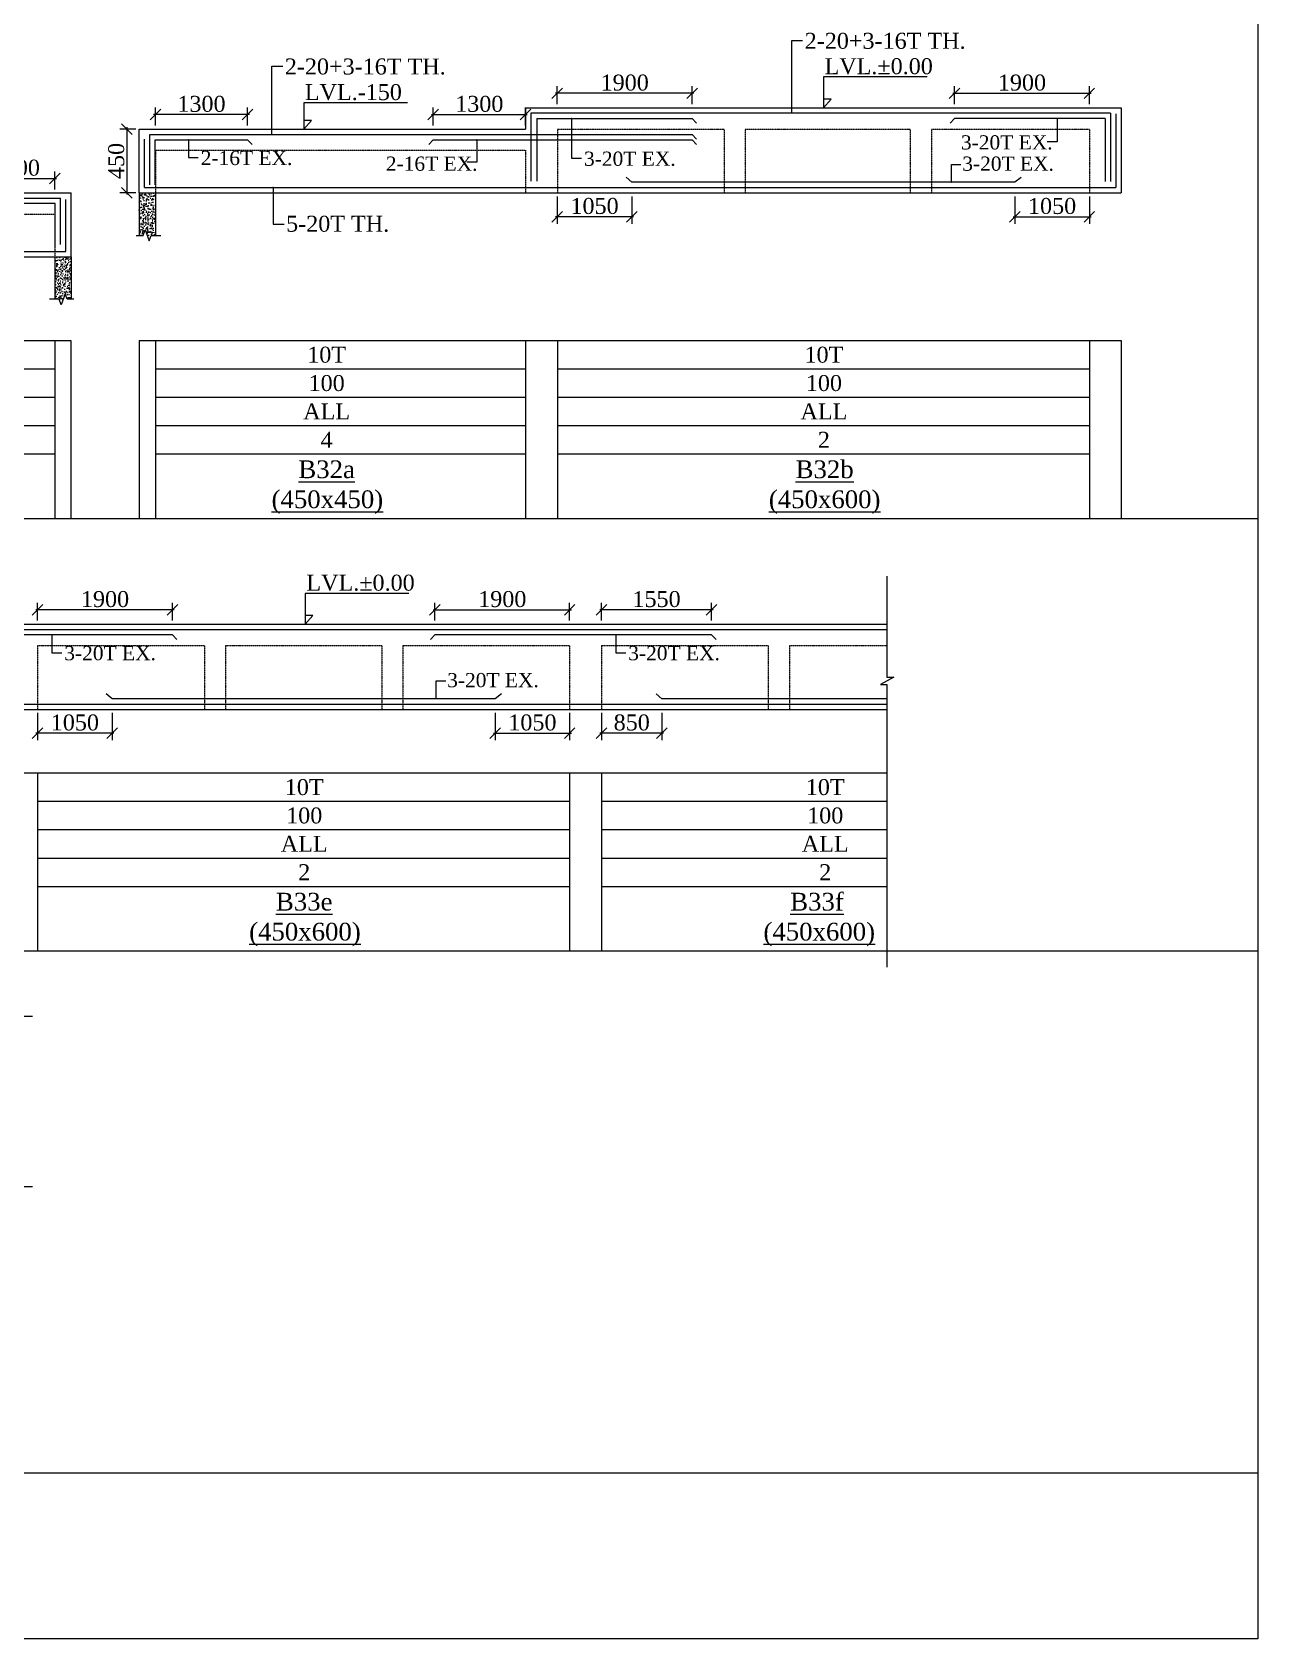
# Model space of a CAD drawing. Header units: millimetres. Extents: x 9781889 to 10654170, y -7832723 to -7608561.
# Drawn here: x 10063507 to 10080786, y -7801878 to -7779221 of the extents above; entities that cross this region are included whole.
import ezdxf
from ezdxf.enums import TextEntityAlignment as Align

# ---------------------------------------------------------------- set-up
doc = ezdxf.new("R2010")
doc.units = ezdxf.units.MM
doc.header["$LTSCALE"] = 10
doc.header["$PDMODE"] = 3
doc.linetypes.add('HIDDEN', pattern=[0.375, 0.25, -0.125])
for name, color, linetype, lineweight in [('LVL', 3, 'Continuous', 0), ('S-CUT OUT LINE', 9, 'Continuous', 0), ('S-DIM L.S.', 7, 'Continuous', 0), ('S-HATCH', 8, 'Continuous', 0), ('S-L.S.SECTION', 5, 'Continuous', 0), ('S-L.S.SLAB LINE', 252, 'HIDDEN', 0), ('S-L.S.STEEL', 1, 'Continuous', 9), ('S-SECTION MARK', 7, 'Continuous', 0), ('S-SHEET', 251, 'Continuous', 0), ('S-TEXT', 7, 'Continuous', 0), ('S-TEXT L.S. BEAM NO.', 30, 'Continuous', 0), ('S-TEXT. L.S.', 7, 'Continuous', 0)]:
    doc.layers.add(name, color=color, linetype=linetype, lineweight=lineweight)
doc.styles.add('135', font='arial.ttf', dxfattribs={"width": 0.8, "height": 135})
doc.styles.get("Standard").update_dxf_attribs({"font": 'arial.ttf'})
doc.styles.add('TEXT', font='times.ttf')
doc.dimstyles.new('75', dxfattribs={"dimtxt": 135, "dimasz": 90, "dimexe": 0.1, "dimexo": 0.03, "dimgap": 0.09, "dimtad": 1, "dimdec": 0, "dimzin": 0, "dimdsep": 46, "dimtxsty": '135', "dimblk": 'ARCHTICK', "dimcen": 0.09, "dimclrd": 256, "dimclre": 256, "dimclrt": 256, "dimadec": 0, "dimazin": 0, "dimtfac": 1, "dimtdec": 0, "dimtofl": 0, "dimtmove": 1, "dimatfit": 3, "dimldrblk": 'DOTSMALL', "dimfxl": 1, "dimtolj": 1, "dimtzin": 0, "dimlwd": -1, "dimlwe": -1, "dimarcsym": 0})
doc.dimstyles.new('SETU_1', dxfattribs={"dimtxt": 200, "dimasz": 150, "dimexe": 100, "dimexo": 50, "dimgap": 35, "dimtad": 1, "dimdec": 0, "dimzin": 0, "dimdsep": 46, "dimtxsty": 'Standard', "dimblk": 'OBLIQUE', "dimcen": 150, "dimdle": 25, "dimclrd": 256, "dimclre": 7, "dimclrt": 256, "dimadec": 0, "dimazin": 0, "dimtfac": 1, "dimtdec": 0, "dimtofl": 0, "dimtmove": 1, "dimatfit": 3, "dimfxl": 1, "dimtolj": 1, "dimtzin": 0, "dimlwd": -1, "dimlwe": 5, "dimarcsym": 1})

# ---------------------------------------------------------------- blocks, each defined once
blk = doc.blocks.new('_ArchTick')
at = {"color": 0, "linetype": 'ByBlock', "const_width": 0.15}
blk.add_lwpolyline([(-0.5, -0.5), (0.5, 0.5)], dxfattribs=at)
blk = doc.blocks.new('_Oblique')
at = {"color": 0, "linetype": 'ByBlock', "lineweight": -2}
blk.add_line((-0.5, -0.5), (0.5, 0.5), dxfattribs=at)
blk = doc.blocks.new('*D207')
at = {"layer": 'Defpoints', "color": 0, "transparency": 16777216}
for p in [(10065244, -7780384), (10065244, -7780588, 0), (10066544, -7780588, 0)]:
    blk.add_point(p, dxfattribs=at)
at = {"layer": 'S-DIM L.S.', "transparency": 16777216}
blk.add_line((10066569, -7780384), (10065219, -7780384), dxfattribs=at)
at = {"layer": 'S-DIM L.S.', "color": 7, "lineweight": 5, "transparency": 16777216}
for p, q in [((10065244, -7780538), (10065244, -7780284)), ((10066544, -7780538), (10066544, -7780284))]:
    blk.add_line(p, q, dxfattribs=at)
at = {"layer": 'S-DIM L.S.', "transparency": 16777216, "xscale": 150, "yscale": 150, "zscale": 150, "rotation": 180}
blk.add_blockref('_Oblique', (10065244, -7780384), dxfattribs=at)
at = {"layer": 'S-DIM L.S.', "transparency": 16777216, "xscale": 150, "yscale": 150, "zscale": 150}
blk.add_blockref('_Oblique', (10066544, -7780384), dxfattribs=at)
at = {"layer": 'S-DIM L.S.', "transparency": 16777216, "insert": (10065894, -7780234), "char_height": 225, "attachment_point": 5, "style": 'TEXT'}
blk.add_mtext('\\A1;1300', dxfattribs=at)
blk = doc.blocks.new('*D208')
at = {"layer": 'Defpoints', "color": 0, "transparency": 16777216}
for p in [(10065018, -7780588), (10064842, -7781488), (10065018, -7781488)]:
    blk.add_point(p, dxfattribs=at)
at = {"layer": 'S-DIM L.S.', "color": 7, "lineweight": 5, "transparency": 16777216}
for p, q in [((10064968, -7780588), (10064742, -7780588)), ((10064968, -7781488), (10064742, -7781488))]:
    blk.add_line(p, q, dxfattribs=at)
at = {"layer": 'S-DIM L.S.', "transparency": 16777216}
blk.add_line((10064842, -7780563), (10064842, -7781513), dxfattribs=at)
at = {"layer": 'S-DIM L.S.', "transparency": 16777216, "xscale": 150, "yscale": 150, "zscale": 150}
for p, rotation in [((10064842, -7780588), 90), ((10064842, -7781488), 270)]:
    blk.add_blockref('_Oblique', p, dxfattribs=dict(at, rotation=rotation))
at = {"layer": 'S-DIM L.S.', "transparency": 16777216, "insert": (10064693, -7781038), "char_height": 225, "attachment_point": 5, "rotation": 90, "style": 'TEXT'}
blk.add_mtext('\\A1;450', dxfattribs=at)
blk = doc.blocks.new('*D209')
at = {"layer": 'Defpoints', "color": 0, "transparency": 16777216}
for p in [(10070910, -7780084), (10070910, -7780288, 0), (10072810, -7780288, 0)]:
    blk.add_point(p, dxfattribs=at)
at = {"layer": 'S-DIM L.S.', "color": 7, "lineweight": 5, "transparency": 16777216}
for p, q in [((10070910, -7780238), (10070910, -7779984)), ((10072810, -7780238), (10072810, -7779984))]:
    blk.add_line(p, q, dxfattribs=at)
at = {"layer": 'S-DIM L.S.', "transparency": 16777216}
blk.add_line((10072835, -7780084), (10070885, -7780084), dxfattribs=at)
at = {"layer": 'S-DIM L.S.', "transparency": 16777216, "xscale": 150, "yscale": 150, "zscale": 150, "rotation": 180}
blk.add_blockref('_Oblique', (10070910, -7780084), dxfattribs=at)
at = {"layer": 'S-DIM L.S.', "transparency": 16777216, "xscale": 150, "yscale": 150, "zscale": 150}
blk.add_blockref('_Oblique', (10072810, -7780084), dxfattribs=at)
at = {"layer": 'S-DIM L.S.', "transparency": 16777216, "insert": (10071860, -7779934), "char_height": 225, "attachment_point": 5, "style": 'TEXT'}
blk.add_mtext('\\A1;1900', dxfattribs=at)
blk = doc.blocks.new('*D210')
at = {"layer": 'Defpoints', "color": 0, "transparency": 16777216}
for p in [(10070460, -7780384), (10069160, -7780588, 0), (10070460, -7780588, 0)]:
    blk.add_point(p, dxfattribs=at)
at = {"layer": 'S-DIM L.S.', "transparency": 16777216}
blk.add_line((10069135, -7780384), (10070485, -7780384), dxfattribs=at)
at = {"layer": 'S-DIM L.S.', "color": 7, "lineweight": 5, "transparency": 16777216}
for p, q in [((10069160, -7780538), (10069160, -7780284)), ((10070460, -7780538), (10070460, -7780284))]:
    blk.add_line(p, q, dxfattribs=at)
at = {"layer": 'S-DIM L.S.', "transparency": 16777216, "xscale": 150, "yscale": 150, "zscale": 150, "rotation": 180}
blk.add_blockref('_Oblique', (10069160, -7780384), dxfattribs=at)
at = {"layer": 'S-DIM L.S.', "transparency": 16777216, "xscale": 150, "yscale": 150, "zscale": 150}
blk.add_blockref('_Oblique', (10070460, -7780384), dxfattribs=at)
at = {"layer": 'S-DIM L.S.', "transparency": 16777216, "insert": (10069810, -7780234), "char_height": 225, "attachment_point": 5, "style": 'TEXT'}
blk.add_mtext('\\A1;1300', dxfattribs=at)
blk = doc.blocks.new('*D211')
at = {"layer": 'Defpoints', "color": 0, "transparency": 16777216}
for p in [(10077360, -7781488, 0), (10078410, -7781488, 0), (10078410, -7781824)]:
    blk.add_point(p, dxfattribs=at)
at = {"layer": 'S-DIM L.S.', "color": 7, "lineweight": 5, "transparency": 16777216}
for p, q in [((10077360, -7781538), (10077360, -7781924)), ((10078410, -7781538), (10078410, -7781924))]:
    blk.add_line(p, q, dxfattribs=at)
at = {"layer": 'S-DIM L.S.', "transparency": 16777216}
blk.add_line((10077335, -7781824), (10078435, -7781824), dxfattribs=at)
at = {"layer": 'S-DIM L.S.', "transparency": 16777216, "xscale": 150, "yscale": 150, "zscale": 150, "rotation": 180}
blk.add_blockref('_Oblique', (10077360, -7781824), dxfattribs=at)
at = {"layer": 'S-DIM L.S.', "transparency": 16777216, "xscale": 150, "yscale": 150, "zscale": 150}
blk.add_blockref('_Oblique', (10078410, -7781824), dxfattribs=at)
at = {"layer": 'S-DIM L.S.', "transparency": 16777216, "insert": (10077885, -7781674), "char_height": 225, "attachment_point": 5, "style": 'TEXT'}
blk.add_mtext('\\A1;1050', dxfattribs=at)
blk = doc.blocks.new('*D212')
at = {"layer": 'Defpoints', "color": 0, "transparency": 16777216}
for p in [(10070910, -7781488, 0), (10071960, -7781488, 0), (10070910, -7781824)]:
    blk.add_point(p, dxfattribs=at)
at = {"layer": 'S-DIM L.S.', "color": 7, "lineweight": 5, "transparency": 16777216}
for p, q in [((10070910, -7781538), (10070910, -7781924)), ((10071960, -7781538), (10071960, -7781924))]:
    blk.add_line(p, q, dxfattribs=at)
at = {"layer": 'S-DIM L.S.', "transparency": 16777216}
blk.add_line((10071985, -7781824), (10070885, -7781824), dxfattribs=at)
at = {"layer": 'S-DIM L.S.', "transparency": 16777216, "xscale": 150, "yscale": 150, "zscale": 150, "rotation": 180}
blk.add_blockref('_Oblique', (10070910, -7781824), dxfattribs=at)
at = {"layer": 'S-DIM L.S.', "transparency": 16777216, "xscale": 150, "yscale": 150, "zscale": 150}
blk.add_blockref('_Oblique', (10071960, -7781824), dxfattribs=at)
at = {"layer": 'S-DIM L.S.', "transparency": 16777216, "insert": (10071435, -7781674), "char_height": 225, "attachment_point": 5, "style": 'TEXT'}
blk.add_mtext('\\A1;1050', dxfattribs=at)
blk = doc.blocks.new('*D206')
at = {"layer": 'Defpoints', "color": 0, "transparency": 16777216}
for p in [(10078410, -7780084), (10076510, -7780288, 0), (10078410, -7780288, 0)]:
    blk.add_point(p, dxfattribs=at)
at = {"layer": 'S-DIM L.S.', "color": 7, "lineweight": 5, "transparency": 16777216}
for p, q in [((10076510, -7780238), (10076510, -7779984)), ((10078410, -7780238), (10078410, -7779984))]:
    blk.add_line(p, q, dxfattribs=at)
at = {"layer": 'S-DIM L.S.', "transparency": 16777216}
blk.add_line((10076485, -7780084), (10078435, -7780084), dxfattribs=at)
at = {"layer": 'S-DIM L.S.', "transparency": 16777216, "xscale": 150, "yscale": 150, "zscale": 150, "rotation": 180}
blk.add_blockref('_Oblique', (10076510, -7780084), dxfattribs=at)
at = {"layer": 'S-DIM L.S.', "transparency": 16777216, "xscale": 150, "yscale": 150, "zscale": 150}
blk.add_blockref('_Oblique', (10078410, -7780084), dxfattribs=at)
at = {"layer": 'S-DIM L.S.', "transparency": 16777216, "insert": (10077460, -7779934), "char_height": 225, "attachment_point": 5, "style": 'TEXT'}
blk.add_mtext('\\A1;1900', dxfattribs=at)
blk = doc.blocks.new('*D352')
at = {"layer": 'Defpoints', "color": 0, "transparency": 16777216}
for p in [(10063584, -7787367), (10063584, -7787570, 0), (10065484, -7787570, 0)]:
    blk.add_point(p, dxfattribs=at)
at = {"layer": 'S-DIM L.S.', "color": 7, "lineweight": 5, "transparency": 16777216}
for p, q in [((10063584, -7787520), (10063584, -7787267)), ((10065484, -7787520), (10065484, -7787267))]:
    blk.add_line(p, q, dxfattribs=at)
at = {"layer": 'S-DIM L.S.', "transparency": 16777216}
blk.add_line((10065509, -7787367), (10063559, -7787367), dxfattribs=at)
at = {"layer": 'S-DIM L.S.', "transparency": 16777216, "xscale": 150, "yscale": 150, "zscale": 150, "rotation": 180}
blk.add_blockref('_Oblique', (10063584, -7787367), dxfattribs=at)
at = {"layer": 'S-DIM L.S.', "transparency": 16777216, "xscale": 150, "yscale": 150, "zscale": 150}
blk.add_blockref('_Oblique', (10065484, -7787367), dxfattribs=at)
at = {"layer": 'S-DIM L.S.', "transparency": 16777216, "insert": (10064534, -7787217), "char_height": 225, "attachment_point": 5, "style": 'TEXT'}
blk.add_mtext('\\A1;1900', dxfattribs=at)
blk = doc.blocks.new('*D353')
at = {"layer": 'Defpoints', "color": 0, "transparency": 16777216}
for p in [(10071084, -7787367), (10069184, -7787570, 0), (10071084, -7787570, 0)]:
    blk.add_point(p, dxfattribs=at)
at = {"layer": 'S-DIM L.S.', "color": 7, "lineweight": 5, "transparency": 16777216}
for p, q in [((10069184, -7787520), (10069184, -7787267)), ((10071084, -7787520), (10071084, -7787267))]:
    blk.add_line(p, q, dxfattribs=at)
at = {"layer": 'S-DIM L.S.', "transparency": 16777216}
blk.add_line((10069159, -7787367), (10071109, -7787367), dxfattribs=at)
at = {"layer": 'S-DIM L.S.', "transparency": 16777216, "xscale": 150, "yscale": 150, "zscale": 150, "rotation": 180}
blk.add_blockref('_Oblique', (10069184, -7787367), dxfattribs=at)
at = {"layer": 'S-DIM L.S.', "transparency": 16777216, "xscale": 150, "yscale": 150, "zscale": 150}
blk.add_blockref('_Oblique', (10071084, -7787367), dxfattribs=at)
at = {"layer": 'S-DIM L.S.', "transparency": 16777216, "insert": (10070134, -7787217), "char_height": 225, "attachment_point": 5, "style": 'TEXT'}
blk.add_mtext('\\A1;1900', dxfattribs=at)
blk = doc.blocks.new('*D354')
at = {"layer": 'Defpoints', "color": 0, "transparency": 16777216}
for p in [(10071534, -7787367), (10071534, -7787570, 0), (10073084, -7787570, 0)]:
    blk.add_point(p, dxfattribs=at)
at = {"layer": 'S-DIM L.S.', "color": 7, "lineweight": 5, "transparency": 16777216}
for p, q in [((10071534, -7787520), (10071534, -7787267)), ((10073084, -7787520), (10073084, -7787267))]:
    blk.add_line(p, q, dxfattribs=at)
at = {"layer": 'S-DIM L.S.', "transparency": 16777216}
blk.add_line((10073109, -7787367), (10071509, -7787367), dxfattribs=at)
at = {"layer": 'S-DIM L.S.', "transparency": 16777216, "xscale": 150, "yscale": 150, "zscale": 150, "rotation": 180}
blk.add_blockref('_Oblique', (10071534, -7787367), dxfattribs=at)
at = {"layer": 'S-DIM L.S.', "transparency": 16777216, "xscale": 150, "yscale": 150, "zscale": 150}
blk.add_blockref('_Oblique', (10073084, -7787367), dxfattribs=at)
at = {"layer": 'S-DIM L.S.', "transparency": 16777216, "insert": (10072309, -7787217), "char_height": 225, "attachment_point": 5, "style": 'TEXT'}
blk.add_mtext('\\A1;1550', dxfattribs=at)
blk = doc.blocks.new('*D363')
at = {"layer": 'Defpoints', "color": 0, "transparency": 16777216}
for p in [(10070034, -7788770, 0), (10071084, -7788770, 0), (10071084, -7789106)]:
    blk.add_point(p, dxfattribs=at)
at = {"layer": 'S-DIM L.S.', "color": 7, "lineweight": 5, "transparency": 16777216}
for p, q in [((10070034, -7788820), (10070034, -7789206)), ((10071084, -7788820), (10071084, -7789206))]:
    blk.add_line(p, q, dxfattribs=at)
at = {"layer": 'S-DIM L.S.', "transparency": 16777216}
blk.add_line((10070009, -7789106), (10071109, -7789106), dxfattribs=at)
at = {"layer": 'S-DIM L.S.', "transparency": 16777216, "xscale": 150, "yscale": 150, "zscale": 150, "rotation": 180}
blk.add_blockref('_Oblique', (10070034, -7789106), dxfattribs=at)
at = {"layer": 'S-DIM L.S.', "transparency": 16777216, "xscale": 150, "yscale": 150, "zscale": 150}
blk.add_blockref('_Oblique', (10071084, -7789106), dxfattribs=at)
at = {"layer": 'S-DIM L.S.', "transparency": 16777216, "insert": (10070559, -7788957), "char_height": 225, "attachment_point": 5, "style": 'TEXT'}
blk.add_mtext('\\A1;1050', dxfattribs=at)
blk = doc.blocks.new('*D364')
at = {"layer": 'Defpoints', "color": 0, "transparency": 16777216}
for p in [(10063584, -7788770, 0), (10064634, -7788770, 0), (10063584, -7789106)]:
    blk.add_point(p, dxfattribs=at)
at = {"layer": 'S-DIM L.S.', "color": 7, "lineweight": 5, "transparency": 16777216}
for p, q in [((10063584, -7788820), (10063584, -7789206)), ((10064634, -7788820), (10064634, -7789206))]:
    blk.add_line(p, q, dxfattribs=at)
at = {"layer": 'S-DIM L.S.', "transparency": 16777216}
blk.add_line((10064659, -7789106), (10063559, -7789106), dxfattribs=at)
at = {"layer": 'S-DIM L.S.', "transparency": 16777216, "xscale": 150, "yscale": 150, "zscale": 150, "rotation": 180}
blk.add_blockref('_Oblique', (10063584, -7789106), dxfattribs=at)
at = {"layer": 'S-DIM L.S.', "transparency": 16777216, "xscale": 150, "yscale": 150, "zscale": 150}
blk.add_blockref('_Oblique', (10064634, -7789106), dxfattribs=at)
at = {"layer": 'S-DIM L.S.', "transparency": 16777216, "insert": (10064109, -7788957), "char_height": 225, "attachment_point": 5, "style": 'TEXT'}
blk.add_mtext('\\A1;1050', dxfattribs=at)
blk = doc.blocks.new('*D365')
at = {"layer": 'Defpoints', "color": 0, "transparency": 16777216}
for p in [(10071534, -7788770, 0), (10072384, -7788770, 0), (10071534, -7789106)]:
    blk.add_point(p, dxfattribs=at)
at = {"layer": 'S-DIM L.S.', "color": 7, "lineweight": 5, "transparency": 16777216}
for p, q in [((10071534, -7788820), (10071534, -7789206)), ((10072384, -7788820), (10072384, -7789206))]:
    blk.add_line(p, q, dxfattribs=at)
at = {"layer": 'S-DIM L.S.', "transparency": 16777216}
blk.add_line((10072409, -7789106), (10071509, -7789106), dxfattribs=at)
at = {"layer": 'S-DIM L.S.', "transparency": 16777216, "xscale": 150, "yscale": 150, "zscale": 150, "rotation": 180}
blk.add_blockref('_Oblique', (10071534, -7789106), dxfattribs=at)
at = {"layer": 'S-DIM L.S.', "transparency": 16777216, "xscale": 150, "yscale": 150, "zscale": 150}
blk.add_blockref('_Oblique', (10072384, -7789106), dxfattribs=at)
at = {"layer": 'S-DIM L.S.', "transparency": 16777216, "insert": (10071959, -7788957), "char_height": 225, "attachment_point": 5, "style": 'TEXT'}
blk.add_mtext('\\A1;850', dxfattribs=at)
blk = doc.blocks.new('*D1321')
at = {"layer": 'Defpoints', "color": 0, "transparency": 16777216}
for p in [(10063827, -7781284), (10062727, -7781488, 0), (10063827, -7781488, 0)]:
    blk.add_point(p, dxfattribs=at)
at = {"layer": 'S-DIM L.S.', "transparency": 16777216}
blk.add_line((10062702, -7781284), (10063852, -7781284), dxfattribs=at)
at = {"layer": 'S-DIM L.S.', "color": 7, "lineweight": 5, "transparency": 16777216}
for p, q in [((10062727, -7781438), (10062727, -7781184)), ((10063827, -7781438), (10063827, -7781184))]:
    blk.add_line(p, q, dxfattribs=at)
at = {"layer": 'S-DIM L.S.', "transparency": 16777216, "xscale": 150, "yscale": 150, "zscale": 150, "rotation": 180}
blk.add_blockref('_Oblique', (10062727, -7781284), dxfattribs=at)
at = {"layer": 'S-DIM L.S.', "transparency": 16777216, "xscale": 150, "yscale": 150, "zscale": 150}
blk.add_blockref('_Oblique', (10063827, -7781284), dxfattribs=at)
at = {"layer": 'S-DIM L.S.', "transparency": 16777216, "insert": (10063277, -7781134), "char_height": 225, "attachment_point": 5, "style": 'TEXT'}
blk.add_mtext('\\A1;1100', dxfattribs=at)

msp = doc.modelspace()

# ---------------------------------------------------------------- hatches: boundary and pattern name
at = {"layer": 'S-HATCH'}
h = msp.add_hatch(dxfattribs=at)
h.set_pattern_fill('AR-CONC', color=256, scale=0.5)
h.set_pattern_definition([(50, (271285.274, -52870.48), (91.0923345, -7.96954277), [9.525, -104.775]), (355, (271285.27, -52870.48), (-17.6217107, 95.5284226), [7.62, -83.8202921]), (100.4514447, (271292.865, -52871.15), (73.47062355, 87.55887596), [8.0950044, -89.0451223]), (46.1842, (271285.27, -52845.08), (135.5395204, -21.021164), [14.2875, -157.1625]), (96.6355576, (271296.57, -52846.83), (118.702067, 123.7130623), [12.1425116, -133.5678041]), (351.1841512, (271285.27, -52845.08), (118.702067, 123.7130623), [11.4299835, -125.729866]), (21, (271297.974, -52851.43), (75.80719563, -51.1325991), [9.525, -104.775]), (326, (271297.97, -52851.43), (30.9010142, 92.09398306), [7.62, -83.82]), (71.451445, (271304.29, -52855.69), (106.70820964, 40.96138444), [8.0950044, -89.0449688]), (37.5, (271285.274, -52870.482), (1.544301625, 42.27751944), [0, -82.804, 0, -85.09, 0, -84.1375]), (7.5, (271285.274, -52870.48), (33.40983126, 50.09028741), [0, -48.514, 0, -80.899, 0, -32.0675]), (327.5, (271256.953, -52870.482), (67.79529758, -2.864372), [0, -31.75, 0, -99.06, 0, -131.445]), (317.5, (271244.253, -52870.48), (74.0645907, 12.71324552), [0, -41.275, 0, -65.786, 0, -93.345])])
h.paths.add_polyline_path([(10065243.6, -7782087.6), (10065127.8, -7782087.6), (10065099.8, -7782010.8), (10065071.8, -7782087.6), (10065013.6, -7782087.6), (10065013.6, -7781487.6), (10065243.6, -7781487.6)])
h = msp.add_hatch(dxfattribs=at)
h.set_pattern_fill('AR-CONC', color=256, scale=0.5)
h.set_pattern_definition([(50, (269663.686, -53770.48), (91.0923345, -7.96954277), [9.525, -104.775]), (355, (269663.69, -53770.48), (-17.6217107, 95.5284226), [7.62, -83.8202921]), (100.4514447, (269671.28, -53771.15), (73.47062355, 87.55887596), [8.0950044, -89.0451223]), (46.1842, (269663.69, -53745.08), (135.5395204, -21.021164), [14.2875, -157.1625]), (96.6355576, (269674.98, -53746.83), (118.702067, 123.7130623), [12.1425116, -133.5678041]), (351.1841512, (269663.69, -53745.08), (118.702067, 123.7130623), [11.4299835, -125.729866]), (21, (269676.386, -53751.43), (75.80719563, -51.1325991), [9.525, -104.775]), (326, (269676.39, -53751.43), (30.9010142, 92.09398306), [7.62, -83.82]), (71.451445, (269682.7, -53755.69), (106.70820964, 40.96138444), [8.0950044, -89.0449688]), (37.5, (269663.686, -53770.482), (1.544301625, 42.27751944), [0, -82.804, 0, -85.09, 0, -84.1375]), (7.5, (269663.686, -53770.48), (33.40983126, 50.09028741), [0, -48.514, 0, -80.899, 0, -32.0675]), (327.5, (269635.365, -53770.482), (67.79529758, -2.864372), [0, -31.75, 0, -99.06, 0, -131.445]), (317.5, (269622.665, -53770.48), (74.0645907, 12.71324552), [0, -41.275, 0, -65.786, 0, -93.345])])
h.paths.add_polyline_path([(10063826.5, -7782987.6), (10063942.3, -7782987.6), (10063970.3, -7782910.8), (10063998.2, -7782987.6), (10064056.5, -7782987.6), (10064056.5, -7782387.6), (10063826.5, -7782387.6)])

# ---------------------------------------------------------------- linework, layer by layer
at = {"layer": 'LVL', "linetype": 'Continuous', "elevation": 0}
for points in [[(10076122.5, -7779852.6), (10074661.3, -7779852.6), (10074661.3, -7780287.6), (10074769.4, -7780165.5), (10074661.3, -7780165.5)], [(10068796, -7780217.8), (10067334.8, -7780217.8), (10067334.8, -7780587.6), (10067443, -7780465.5), (10067334.8, -7780465.5)], [(10068818.1, -7787135.3), (10067356.9, -7787135.3), (10067356.9, -7787570.4), (10067465, -7787448.3), (10067356.9, -7787448.3)]]:
    msp.add_lwpolyline(points, dxfattribs=at)
at = {"layer": 'S-CUT OUT LINE', "color": 1, "elevation": 0}
for points in [[(10064974.2, -7782087.6), (10065071.8, -7782087.6), (10065099.8, -7782010.8), (10065155.7, -7782164.5), (10065183.7, -7782087.6), (10065318.6, -7782087.6)], [(10064095.9, -7782987.6), (10063998.2, -7782987.6), (10063970.3, -7782910.8), (10063914.3, -7783064.5), (10063886.4, -7782987.6), (10063751.5, -7782987.6)]]:
    msp.add_lwpolyline(points, dxfattribs=at)
at = {"layer": 'S-CUT OUT LINE', "color": 5, "elevation": 0}
for points in [[(10063512, -7793103), (10063283.4, -7793103), (10063255.4, -7793179.9), (10063199.5, -7793026.2), (10063171.5, -7793103), (10062908.7, -7793103)], [(10063512, -7795503), (10063283.4, -7795503), (10063255.4, -7795426.2), (10063199.5, -7795579.9), (10063171.5, -7795503), (10062908.7, -7795503)]]:
    msp.add_lwpolyline(points, dxfattribs=at)
at = {"layer": 'S-L.S.SECTION'}
for p, q in [((10070460.3, -7780287.6, 0), (10078860.3, -7780287.6, 0)), ((10070460.3, -7780287.6, 0), (10070460.3, -7780587.6, 0)), ((10078860.3, -7780287.6, 0), (10078860.3, -7781487.6, 0)), ((10065013.6, -7780587.6, 0), (10070460.3, -7780587.6, 0)), ((10065013.6, -7781487.6, 0), (10065013.6, -7780587.6, 0)), ((10065013.6, -7781487.6, 0), (10065013.6, -7780587.6, 0)), ((10059346.5, -7781487.6, 0), (10064056.5, -7781487.6, 0)), ((10064056.5, -7782387.6, 0), (10064056.5, -7781487.6, 0)), ((10064056.5, -7782387.6, 0), (10064056.5, -7781487.6, 0)), ((10065017.6, -7781487.6, 0), (10078860.3, -7781487.6, 0)), ((10058896.5, -7782387.6, 0), (10064052.4, -7782387.6, 0)), ((10031504.5, -7787570.4, 0), (10075555.5, -7787570.4, 0)), ((10039454.5, -7788770.4, 0), (10075555.5, -7788770.4, 0))]:
    msp.add_line(p, q, dxfattribs=at)
at = {"layer": 'S-L.S.SECTION', "color": 1}
for p, q in [((10065013.6, -7781487.6, 0), (10065013.6, -7782087.6, 0)), ((10065243.6, -7781487.6, 0), (10065243.6, -7782087.6, 0)), ((10063826.5, -7782387.6, 0), (10063826.5, -7782987.6, 0)), ((10064056.5, -7782387.6, 0), (10064056.5, -7782987.6, 0))]:
    msp.add_line(p, q, dxfattribs=at)
at = {"layer": 'S-L.S.SECTION', "elevation": 0}
msp.add_lwpolyline([(10075555.5, -7786890.9), (10075555.5, -7788318.8), (10075654, -7788318.8), (10075466, -7788421.3), (10075555.5, -7788421.3), (10075555.5, -7792407.7)], dxfattribs=at)
at = {"layer": 'S-L.S.SLAB LINE', "ltscale": 0.3}
for p, q in [((10070910.3, -7780587.6, 0), (10070910.3, -7781487.6, 0)), ((10070910.3, -7780587.6, 0), (10073260.3, -7780587.6, 0)), ((10073260.3, -7780587.6, 0), (10073260.3, -7781487.6, 0)), ((10073560.3, -7780587.6, 0), (10075883.4, -7780587.6, 0)), ((10073560.3, -7780587.6, 0), (10073560.3, -7781487.6, 0)), ((10075883.4, -7780587.6, 0), (10075883.4, -7781487.6, 0)), ((10076183.4, -7780587.6, 0), (10078410.3, -7780587.6, 0)), ((10076183.4, -7780587.6, 0), (10076183.4, -7781487.6, 0)), ((10078410.3, -7780587.6, 0), (10078410.3, -7781487.6, 0)), ((10065243.6, -7780887.6, 0), (10070460.3, -7780887.6, 0)), ((10065243.6, -7780887.6, 0), (10065243.6, -7781487.6, 0)), ((10065243.6, -7780887.6, 0), (10065243.6, -7781487.6, 0)), ((10065243.6, -7780887.6, 0), (10065243.6, -7781487.6, 0)), ((10070460.3, -7780887.6, 0), (10070460.3, -7781487.6, 0)), ((10059346.5, -7781787.6, 0), (10063826.5, -7781787.6, 0)), ((10063826.5, -7781787.6, 0), (10063826.5, -7782387.6, 0)), ((10063584, -7787870.4, 0), (10065934, -7787870.4, 0)), ((10063584, -7787870.4, 0), (10063584, -7788770.4, 0)), ((10065934, -7787870.4, 0), (10065934, -7788770.4, 0)), ((10066234, -7787870.4, 0), (10068434, -7787870.4, 0)), ((10066234, -7787870.4, 0), (10066234, -7788770.4, 0)), ((10068434, -7787870.4, 0), (10068434, -7788770.4, 0)), ((10068734, -7787870.4, 0), (10071084, -7787870.4, 0)), ((10068734, -7787870.4, 0), (10068734, -7788770.4, 0)), ((10071084, -7787870.4, 0), (10071084, -7788770.4, 0)), ((10071534, -7787870.4, 0), (10073884, -7787870.4, 0)), ((10071534, -7787870.4, 0), (10071534, -7788770.4, 0)), ((10073884, -7787870.4, 0), (10073884, -7788770.4, 0)), ((10074184, -7787870.4, 0), (10075555.5, -7787870.4, 0)), ((10074184, -7787870.4, 0), (10074184, -7788770.4, 0))]:
    msp.add_line(p, q, dxfattribs=at)
at = {"layer": 'S-L.S.STEEL'}
for p, q in [((10070619.5, -7780437.6, 0), (10070619.5, -7781320.6, 0)), ((10078635.3, -7780437.6, 0), (10078635.3, -7781326.3, 0)), ((10078710.3, -7780362.6, 0), (10078710.3, -7781326.3, 0)), ((10078785.3, -7780373, 0), (10078785.3, -7781412.6, 0)), ((10065163.6, -7781375.6, 0), (10065163.6, -7780662.6, 0)), ((10065088.6, -7781412.6, 0), (10065088.6, -7780728.8, 0)), ((10065238.6, -7781375.6, 0), (10065238.6, -7780737.6, 0)), ((10069160.2, -7780737.6, 0), (10069097, -7780804.5, 0)), ((10057346.5, -7781562.6, 0), (10063906.5, -7781562.6, 0)), ((10063906.5, -7782216.6, 0), (10063906.5, -7781562.6, 0)), ((10063981.5, -7782312.6, 0), (10063981.5, -7781583.3, 0)), ((10065088.6, -7781412.6, 0), (10078785.3, -7781412.6, 0)), ((10063831.5, -7782266.5, 0), (10063831.5, -7781637.6, 0)), ((10058975.3, -7782312.6, 0), (10063981.5, -7782312.6, 0)), ((10031654.5, -7787645.4, 0), (10075555.5, -7787645.4, 0)), ((10065484.1, -7787720.4, 0), (10065547.3, -7787787.2, 0)), ((10073084.1, -7787720.4, 0), (10073147.3, -7787787.2, 0)), ((10039522.6, -7788695.4, 0), (10075555.5, -7788695.4, 0))]:
    msp.add_line(p, q, dxfattribs=at)
at = {"layer": 'S-L.S.STEEL', "elevation": 0}
for points in [[(10078710.3, -7780362.6), (10070538.5, -7780362.6), (10070538.5, -7781320.6)], [(10077449.7, -7781269.4), (10077360.2, -7781337.6), (10071960.4, -7781337.6), (10071878.4, -7781266.9)], [(10070123.4, -7788552.1), (10070033.9, -7788620.4), (10064634.1, -7788620.4), (10064552.1, -7788549.6)], [(10075555.5, -7788620.4), (10072384.1, -7788620.4), (10072302.1, -7788549.6)]]:
    msp.add_lwpolyline(points, dxfattribs=at)
at = {"layer": 'S-L.S.STEEL'}
for points in [[(10070619.5, -7780437.6, 0), (10072810.3, -7780437.6, 0), (10072873.5, -7780504.5, 0)], [(10078635.3, -7780437.6, 0), (10076510.3, -7780437.6, 0), (10076447.1, -7780504.5, 0)], [(10065163.6, -7780662.6, 0), (10072810.3, -7780662.6, 0), (10072873.5, -7780729.5, 0)], [(10065238.6, -7780737.6, 0), (10066543.6, -7780737.6, 0), (10066606.7, -7780804.5, 0)], [(10069160.2, -7780737.6, 0), (10072810.3, -7780737.6, 0), (10072873.5, -7780804.5, 0)], [(10063831.5, -7781637.6, 0), (10062726.5, -7781637.6, 0), (10062663.3, -7781704.5, 0)], [(10065484.1, -7787720.4, 0), (10061234, -7787720.4, 0), (10061170.8, -7787787.2, 0)], [(10073084.1, -7787720.4, 0), (10069184, -7787720.4, 0), (10069120.8, -7787787.2, 0)]]:
    msp.add_polyline3d(points, dxfattribs=at)
at = {"layer": 'S-SHEET'}
for p, q in [((10031733.5, -7783569.5, 0), (10064052.4, -7783569.5, 0)), ((10063826.5, -7783569.5, 0), (10063826.5, -7786078.8, 0)), ((10064052.4, -7783569.5, 0), (10064052.4, -7786078.8, 0)), ((10065017.6, -7783569.5), (10065017.6, -7786078.8)), ((10065017.6, -7783569.5), (10078860.3, -7783569.5, 0)), ((10065243.6, -7783569.5, 0), (10065243.6, -7786078.8, 0)), ((10070460.3, -7783569.5, 0), (10070460.3, -7786078.8, 0)), ((10070910.3, -7783569.5, 0), (10070910.3, -7786078.8, 0)), ((10078410.3, -7783569.5, 0), (10078410.3, -7786078.8, 0)), ((10078860.3, -7783569.5, 0), (10078860.3, -7786078.8, 0)), ((10059346.5, -7783969.5, 0), (10063826.5, -7783969.5, 0)), ((10065243.6, -7783969.5, 0), (10070460.3, -7783969.5, 0)), ((10070910.3, -7783969.5, 0), (10078410.3, -7783969.5, 0)), ((10059346.5, -7784369.5, 0), (10063826.5, -7784369.5, 0)), ((10065243.6, -7784369.5, 0), (10070460.3, -7784369.5, 0)), ((10070910.3, -7784369.5, 0), (10078410.3, -7784369.5, 0)), ((10059346.5, -7784769.5, 0), (10063826.5, -7784769.5, 0)), ((10065243.6, -7784769.5, 0), (10070460.3, -7784769.5, 0)), ((10070910.3, -7784769.5, 0), (10078410.3, -7784769.5, 0)), ((10059346.5, -7785169.5, 0), (10063826.5, -7785169.5, 0)), ((10065243.6, -7785169.5, 0), (10070460.3, -7785169.5, 0)), ((10070910.3, -7785169.5, 0), (10078410.3, -7785169.5, 0)), ((10029451.4, -7786078.8), (10080785.6, -7786078.8)), ((10031733.5, -7786078.8, 0), (10064052.4, -7786078.8, 0)), ((10065017.6, -7786078.8, 0), (10078860.3, -7786078.8, 0)), ((10031504.5, -7789666.9, 0), (10075555.5, -7789666.9, 0)), ((10063584, -7789666.9, 0), (10063584, -7792176.1, 0)), ((10071084, -7789666.9, 0), (10071084, -7792176.1, 0)), ((10071534, -7789666.9, 0), (10071534, -7792176.1, 0)), ((10063584, -7790066.9, 0), (10071084, -7790066.9, 0)), ((10071534, -7790066.9, 0), (10075555.5, -7790066.9, 0)), ((10063584, -7790466.9, 0), (10071084, -7790466.9, 0)), ((10071534, -7790466.9, 0), (10075555.5, -7790466.9, 0)), ((10063584, -7790866.9, 0), (10071084, -7790866.9, 0)), ((10071534, -7790866.9, 0), (10075555.5, -7790866.9, 0)), ((10063584, -7791266.9, 0), (10071084, -7791266.9, 0)), ((10071534, -7791266.9, 0), (10075555.5, -7791266.9, 0)), ((10029451.4, -7792176.1), (10080785.6, -7792176.1)), ((10031504.5, -7792176.1, 0), (10075555.5, -7792176.1, 0)), ((10029451.4, -7799536), (10080785.6, -7799536))]:
    msp.add_line(p, q, dxfattribs=at)
msp.add_lwpolyline([(10029451.4, -7760218.1), (10080785.6, -7760218.1), (10080785.6, -7801877.7), (10029451.4, -7801877.7)], close=True, dxfattribs=at)

# ---------------------------------------------------------------- texts
at = {"layer": 'LVL', "style": 'TEXT'}
for s, p in [('LVL.%%P0.00', (10074677, -7779814.2, 0)), ('LVL.-150', (10067350.6, -7780179.4, 0)), ('LVL.%%P0.00', (10067372.7, -7787096.9, 0))]:
    msp.add_text(s, height=225, dxfattribs=at).set_placement(p)
at = {"layer": 'S-TEXT', "linetype": 'ByBlock', "style": 'TEXT'}
for s, p in [('10T', (10067658.3, -7783769.5, 0)), ('10T', (10074668.3, -7783769.5, 0)), ('100', (10067658.3, -7784169.5, 0)), ('100', (10074668.3, -7784169.5, 0)), ('ALL', (10067658.3, -7784569.5, 0)), ('ALL', (10074668.3, -7784569.5, 0)), ('4', (10067658.3, -7784969.5, 0)), ('2', (10074668.3, -7784969.5, 0)), ('10T', (10067342.1, -7789866.9, 0)), ('10T', (10074686.7, -7789866.9, 0)), ('100', (10067342.1, -7790266.9, 0)), ('100', (10074686.7, -7790266.9, 0)), ('ALL', (10067342.1, -7790666.9, 0)), ('ALL', (10074686.7, -7790666.9, 0)), ('2', (10067342.1, -7791066.9, 0)), ('2', (10074686.7, -7791066.9, 0))]:
    msp.add_text(s, height=225, dxfattribs=at).set_placement(p, align=Align.MIDDLE_CENTER)
at = {"layer": 'S-TEXT L.S. BEAM NO.', "color": 145, "linetype": 'ByBlock', "style": 'TEXT'}
for s, p in [('%%UB32a', (10067259.5, -7785510.2, 0)), ('%%U(450x450)', (10066882, -7785933.1, 0))]:
    msp.add_text(s, height=250, dxfattribs=at).set_placement(p)
at = {"layer": 'S-TEXT L.S. BEAM NO.', "color": 140, "linetype": 'ByBlock', "style": 'TEXT'}
for s, p in [('%%UB32b', (10074269.5, -7785510.2, 0)), ('%%U(450x600)', (10073892.1, -7785933.1, 0)), ('%%UB33f', (10074193.3, -7791607.5, 0)), ('%%UB33e', (10066943.3, -7791607.5, 0)), ('%%U(450x600)', (10066565.8, -7792030.5, 0)), ('%%U(450x600)', (10073815.8, -7792030.5, 0))]:
    msp.add_text(s, height=250, dxfattribs=at).set_placement(p)
at = {"layer": 'S-TEXT. L.S.', "style": 'TEXT'}
for s, height, p in [('2-20+3-16T TH.', 225, (10074397.3, -7779455.7, 0)), ('2-20+3-16T TH.', 225, (10067068.5, -7779818, 0)), ('3-20T EX.', 200, (10076599.8, -7780875.6, 0)), ('2-16T EX.', 200, (10065883.2, -7781095.2, 0)), ('3-20T EX.', 200, (10071286.2, -7781105.9, 0)), ('2-16T EX.', 200, (10068492.9, -7781175.6, 0)), ('3-20T EX.', 200, (10076618.6, -7781175.6, 0)), ('5-20T TH.', 225, (10067086.8, -7782035.5, 0)), ('3-20T EX.', 200, (10063959.8, -7788077.9, 0)), ('3-20T EX.', 200, (10071909.8, -7788077.9, 0)), ('3-20T EX.', 200, (10069357, -7788458.3, 0))]:
    msp.add_text(s, height=height, dxfattribs=at).set_placement(p)

# ---------------------------------------------------------------- dimensions: what is measured, and where the dimension line sits
at = {"layer": 'S-DIM L.S.'}
for base, p1, p2, picture, middle in [((10070910.3, -7780083.8, 0), (10072810.3, -7780287.6, 0), (10070910.3, -7780287.6, 0), '*D209', (10071860.3, -7779934, 0)), ((10065243.6, -7780383.8, 0), (10066543.6, -7780587.6, 0), (10065243.6, -7780587.6, 0), '*D207', (10065893.6, -7780234.4, 0)), ((10070910.3, -7781823.7, 0), (10071960.4, -7781487.6, 0), (10070910.3, -7781487.6, 0), '*D212', (10071435.3, -7781674.2, 0)), ((10063584.1, -7787366.5, 0), (10065484.1, -7787570.4, 0), (10063584.1, -7787570.4, 0), '*D352', (10064534.1, -7787216.8, 0)), ((10071534.1, -7787366.5, 0), (10073084.1, -7787570.4, 0), (10071534.1, -7787570.4, 0), '*D354', (10072309.1, -7787217.1, 0)), ((10063584, -7789106.4, 0), (10064634.1, -7788770.4, 0), (10063584, -7788770.4, 0), '*D364', (10064109.1, -7788957, 0)), ((10071534, -7789106.4, 0), (10072384.1, -7788770.4, 0), (10071534, -7788770.4, 0), '*D365', (10071959.1, -7788957, 0))]:
    dim = msp.add_linear_dim(base=base, p1=p1, p2=p2, dimstyle='SETU_1', override={"dimtxt": 225, "dimtxsty": 'TEXT'}, dxfattribs=at)
    dim.commit()
    dim.dimension.update_dxf_attribs({"geometry": picture, "text_midpoint": middle})
for base, p1, p2, picture, middle in [((10078410.3, -7780083.8, 0), (10076510.3, -7780287.6, 0), (10078410.3, -7780287.6, 0), '*D206', (10077460.3, -7779934, 0)), ((10070460.2, -7780383.8, 0), (10069160.2, -7780587.6, 0), (10070460.2, -7780587.6, 0), '*D210', (10069810.2, -7780234.4, 0)), ((10063826.5, -7781283.8, 0), (10062726.5, -7781487.6, 0), (10063826.5, -7781487.6, 0), '*D1321', (10063276.5, -7781134.4, 0)), ((10078410.3, -7781823.7, 0), (10077360.2, -7781487.6, 0), (10078410.3, -7781487.6, 0), '*D211', (10077885.2, -7781674.2, 0)), ((10071084, -7787366.5, 0), (10069184, -7787570.4, 0), (10071084, -7787570.4, 0), '*D353', (10070134, -7787216.8, 0)), ((10071084, -7789106.4, 0), (10070033.9, -7788770.4, 0), (10071084, -7788770.4, 0), '*D363', (10070558.9, -7788957, 0))]:
    dim = msp.add_linear_dim(base=base, p1=p1, p2=p2, angle=180, dimstyle='SETU_1', override={"dimtxt": 225, "dimtxsty": 'TEXT'}, dxfattribs=at)
    dim.commit()
    dim.dimension.update_dxf_attribs({"geometry": picture, "text_midpoint": middle})
at = {"layer": 'S-DIM L.S.', "color": 7}
dim = msp.add_linear_dim(base=(10064842.5, -7781487.6, 0), p1=(10065017.6, -7780587.6, 0), p2=(10065017.6, -7781487.6, 0), angle=90, dimstyle='SETU_1', override={"dimtxt": 225, "dimlfac": 0.5, "dimtxsty": 'TEXT'}, dxfattribs=at)
dim.commit()
dim.dimension.update_dxf_attribs({"geometry": '*D208', "text_midpoint": (10064693, -7781037.6, 0)})

# ---------------------------------------------------------------- leaders
at = {"layer": 'S-SECTION MARK'}
for points in [[(10074215.6, -7780362.6, 0), (10074215.6, -7779340.5, 0), (10074368.2, -7779340.5, 0)], [(10066886.8, -7780662.6, 0), (10066886.8, -7779702.8, 0), (10067039.4, -7779702.8, 0)], [(10071112.1, -7780437.6, 0), (10071112.1, -7781000.6, 0), (10071251.5, -7781000.6, 0)], [(10077955.5, -7780437.6, 0), (10077955.5, -7780767.5, 0), (10077816.1, -7780767.5, 0)], [(10065709.2, -7780737.6, 0), (10065709.2, -7780989.9, 0), (10065848.5, -7780989.9, 0)], [(10069773.8, -7780737.6, 0), (10069773.8, -7781054.2, 0), (10069634.5, -7781054.2, 0)], [(10076464.7, -7781337.6, 0), (10076464.7, -7781085.3, 0), (10076600.1, -7781085.3, 0)], [(10066905.2, -7781408.7, 0), (10066905.2, -7781930.6, 0), (10067057.7, -7781930.6, 0)], [(10063785.8, -7787720.4, 0), (10063785.8, -7787972.7, 0), (10063925.1, -7787972.7, 0)], [(10071735.8, -7787720.4, 0), (10071735.8, -7787972.7, 0), (10071875.1, -7787972.7, 0)], [(10069203.1, -7788620.4, 0), (10069203.1, -7788368, 0), (10069338.5, -7788368, 0)]]:
    msp.add_leader(points, dimstyle='75', override={"dimasz": 75}, dxfattribs=at)

doc.saveas('drawing.dxf')
